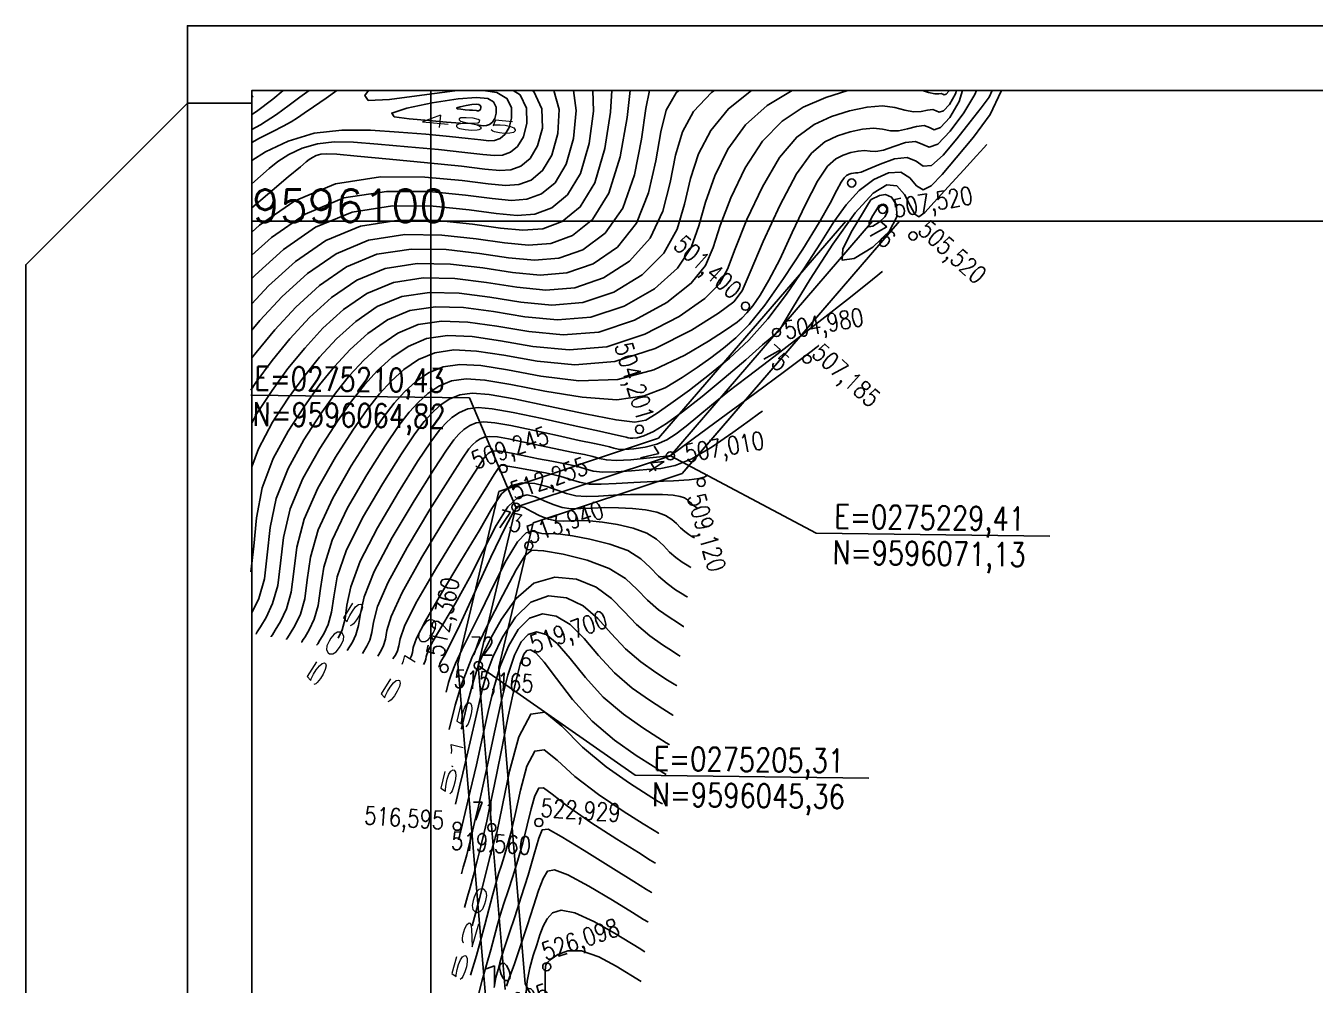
# Model space of a CAD drawing. Header units: millimetres. Extents: x 276147 to 291056, y 9594849 to 9609891.
# Drawn here: x 277713.1 to 277871.6, y 9607391.1 to 9607509.1 of the extents above; entities that cross this region are included whole.
import ezdxf
from ezdxf.enums import TextEntityAlignment as Align

# ---------------------------------------------------------------- set-up
doc = ezdxf.new("R2010")
doc.units = ezdxf.units.MM
doc.header["$LTSCALE"] = 10
doc.linetypes.add('CONTINUO', pattern=[0])
for name, color, linetype in [('2000-Top_malha_coord', 2, 'Continuous'), ('500-dim1', 6, 'Continuous'), ('Curvas mestras', 30, 'Continuous'), ('Curvas simples', 9, 'Continuous'), ('Curvas texto', 2, 'Continuous'), ('LINHA02', 8, 'Continuous'), ('TEXTO-PAPEL', 7, 'Continuous'), ('TEXTO02', 3, 'Continuous'), ('Top_malha_coord', 8, 'Continuous')]:
    doc.layers.add(name, color=color, linetype=linetype)
doc.styles.add('r80', font='romans.shx')
doc.styles.add('ROMANS', font='romans.shx', dxfattribs={"width": 0.8, "height": 4})
doc.styles.add('SIMPLEX', font='simplex', dxfattribs={"height": 0.2})

msp = doc.modelspace()

# ---------------------------------------------------------------- linework, layer by layer
at = {"layer": '500-dim1', "ltscale": 0.1, "elevation": -100}
for points in [[(277732.96, 9607273.18), (278046.68, 9607273.18), (278046.68, 9607509.07), (277732.96, 9607509.07)], [(277740.9, 9607281.12), (278038.74, 9607281.12), (278038.74, 9607501.12), (277740.9, 9607501.12)]]:
    msp.add_lwpolyline(points, close=True, dxfattribs=at)
msp.add_lwpolyline([(277732.96, 9607273.18), (277713.1, 9607273.18), (277713.1, 9607479.68), (277732.96, 9607499.54), (277740.9, 9607499.54)], dxfattribs=at)
at = {"layer": 'Curvas mestras', "linetype": 'CONTINUO'}
for points in [[(277793.37, 9607501.12, -90), (277793.04, 9607500.83, -90), (277791.82, 9607498.71, -90), (277791.14, 9607496.02, -90), (277790.53, 9607492.47, -90), (277789.65, 9607488.51, -90), (277788.15, 9607484.79, -90), (277785.81, 9607481.84, -90), (277782.84, 9607479.8, -90), (277779.6, 9607478.67, -90), (277776.32, 9607478.4, -90), (277772.94, 9607478.73, -90), (277769.29, 9607479.29, -90), (277765.3, 9607479.76, -90), (277761.2, 9607479.84, -90), (277757.27, 9607479.24, -90), (277753.77, 9607477.79, -90), (277750.69, 9607475.66, -90), (277747.96, 9607473.18, -90), (277745.54, 9607470.57, -90), (277743.37, 9607467.91, -90), (277741.38, 9607465.21, -90), (277740.76, 9607464.27, -90)], [(277780.43, 9607501.12, -95), (277780.76, 9607498.66, -95), (277780.43, 9607495.21, -95), (277779.53, 9607492.03, -95), (277778.16, 9607489.77, -95), (277776.48, 9607488.39, -95), (277774.67, 9607487.73, -95), (277772.78, 9607487.59, -95), (277770.43, 9607487.81, -95), (277767.15, 9607488.24, -95), (277762.66, 9607488.67, -95), (277757.44, 9607488.7, -95), (277752.18, 9607487.89, -95), (277747.45, 9607485.92, -95), (277743.29, 9607483.05, -95), (277740.9, 9607480.87, -95)], [(277751.34, 9607501.12, -100), (277750.03, 9607500.15, -100), (277748.45, 9607499.1, -100), (277747.31, 9607498.32, -100), (277746.48, 9607497.75, -100), (277745.71, 9607497.26, -100), (277744.73, 9607496.73, -100), (277743.47, 9607496.08, -100), (277741.84, 9607495.24, -100), (277740.9, 9607494.72, -100)], [(277827.5, 9607501.12, -85), (277827.37, 9607500.68, -85), (277826.61, 9607499.4, -85), (277825.88, 9607498.61, -85), (277825.37, 9607498.43, -85), (277824.99, 9607498.59, -85), (277824.57, 9607498.77, -85), (277823.94, 9607498.71, -85), (277823.14, 9607498.54, -85), (277822.21, 9607498.49, -85), (277821.16, 9607498.71, -85), (277819.91, 9607499.03, -85), (277818.38, 9607499.21, -85), (277816.49, 9607499.07, -85), (277814.35, 9607498.61, -85), (277812.14, 9607497.9, -85), (277809.98, 9607496.92, -85), (277807.86, 9607495.37, -85), (277805.75, 9607492.87, -85), (277803.64, 9607489.27, -85), (277801.74, 9607485.23, -85), (277800.29, 9607481.64, -85), (277799.36, 9607479.15, -85), (277798.37, 9607477.35, -85), (277796.56, 9607475.55, -85), (277793.4, 9607473.33, -85), (277789.2, 9607471.13, -85), (277784.53, 9607469.6, -85), (277779.87, 9607469.22, -85), (277775.44, 9607469.64, -85), (277771.43, 9607470.34, -85), (277767.95, 9607470.85, -85), (277764.95, 9607470.98, -85), (277762.36, 9607470.6, -85), (277760.09, 9607469.65, -85), (277758.08, 9607468.28, -85), (277756.32, 9607466.66, -85), (277754.72, 9607464.93, -85), (277753.12, 9607462.9, -85), (277751.32, 9607460.34, -85), (277749.23, 9607457.09, -85), (277747.17, 9607453.42, -85), (277745.59, 9607449.67, -85), (277744.77, 9607446.15, -85), (277744.41, 9607442.99, -85), (277744.08, 9607440.26, -85), (277743.44, 9607438.02, -85), (277742.64, 9607436.31, -85), (277741.94, 9607435.15, -85), (277741.55, 9607434.54, -85), (277741.41, 9607434.32, -85), (277741.39, 9607434.29, -85)], [(277766.54, 9607497.08, -100), (277764.82, 9607497.23, -100), (277762.65, 9607497.4, -100), (277760.23, 9607497.61, -100), (277758.39, 9607497.89, -100), (277758.09, 9607498.33, -100), (277759.93, 9607498.95, -100), (277763.05, 9607499.6, -100), (277766.23, 9607500.08, -100), (277768.5, 9607500.26, -100), (277769.87, 9607500.12, -100), (277770.59, 9607499.71, -100), (277770.9, 9607499.07, -100), (277770.92, 9607498.34, -100), (277770.74, 9607497.68, -100), (277770.46, 9607497.22, -100), (277770.11, 9607496.93, -100), (277769.74, 9607496.8, -100), (277769.37, 9607496.76, -100), (277769.05, 9607496.8, -100), (277768.81, 9607496.84, -100), (277768.68, 9607496.87, -100), (277768.63, 9607496.88, -100), (277768.62, 9607496.89, -100)], [(277751.49, 9607433.78, -80), (277751.97, 9607434.8, -80), (277752.35, 9607436.13, -80), (277752.58, 9607437.82, -80), (277753.04, 9607440.09, -80), (277754.19, 9607443.24, -80), (277756.31, 9607447.35, -80), (277758.9, 9607451.73, -80), (277761.26, 9607455.47, -80), (277762.88, 9607457.89, -80), (277763.9, 9607459.29, -80), (277764.67, 9607460.15, -80), (277765.48, 9607460.89, -80), (277766.4, 9607461.52, -80), (277767.45, 9607461.96, -80), (277768.69, 9607462.12, -80), (277770.42, 9607461.98, -80), (277773, 9607461.52, -80), (277776.55, 9607460.78, -80), (277780.39, 9607459.93, -80), (277783.62, 9607459.21, -80), (277785.59, 9607458.78, -80), (277786.52, 9607458.58, -80), (277786.9, 9607458.49, -80), (277787.13, 9607458.42, -80), (277787.37, 9607458.37, -80), (277787.72, 9607458.35, -80), (277788.26, 9607458.4, -80), (277789.08, 9607458.64, -80), (277790.25, 9607459.19, -80), (277791.83, 9607460.16, -80), (277793.82, 9607461.59, -80), (277796.23, 9607463.47, -80), (277798.95, 9607465.74, -80), (277801.59, 9607468.01, -80), (277803.66, 9607469.82, -80), (277804.83, 9607470.83, -80), (277805.31, 9607471.24, -80), (277805.47, 9607471.38, -80), (277805.61, 9607471.49, -80), (277805.74, 9607471.59, -80), (277805.8, 9607471.66, -80), (277805.83, 9607471.75, -80), (277806.18, 9607472.43, -80), (277807.32, 9607474.36, -80), (277809.5, 9607477.91, -80), (277812.29, 9607482.21, -80), (277815.04, 9607486.05, -80), (277817.25, 9607488.49, -80), (277818.91, 9607489.51, -80), (277820.14, 9607489.37, -80), (277821.08, 9607488.34, -80), (277821.79, 9607486.98, -80), (277822.36, 9607485.9, -80), (277822.88, 9607485.58, -80), (277823.59, 9607486.09, -80), (277824.75, 9607487.37, -80), (277826.47, 9607489.28, -80), (277828.38, 9607491.37, -80), (277829.96, 9607493.09, -80), (277830.84, 9607494.05, -80), (277831.16, 9607494.41, -80), (277831.21, 9607494.46, -80)], [(277760.34, 9607431.26, -75), (277760.49, 9607431.58, -75), (277760.62, 9607432.01, -75), (277760.73, 9607432.61, -75), (277761.14, 9607433.76, -75), (277762.22, 9607435.91, -75), (277764.19, 9607439.29, -75), (277766.59, 9607443.26, -75), (277768.81, 9607446.97, -75), (277770.39, 9607449.72, -75), (277771.56, 9607451.5, -75), (277772.71, 9607452.49, -75), (277774.12, 9607452.85, -75), (277775.68, 9607452.77, -75), (277777.16, 9607452.43, -75), (277778.42, 9607451.98, -75), (277779.55, 9607451.57, -75), (277780.69, 9607451.28, -75), (277781.99, 9607451.19, -75), (277783.51, 9607451.24, -75), (277785.32, 9607451.35, -75), (277787.41, 9607451.42, -75), (277789.52, 9607451.45, -75), (277791.35, 9607451.42, -75), (277792.66, 9607451.34, -75), (277793.52, 9607451.2, -75), (277794.07, 9607451.02, -75), (277794.43, 9607450.79, -75), (277794.69, 9607450.55, -75), (277794.92, 9607450.31, -75), (277795.16, 9607450.1, -75), (277795.4, 9607449.93, -75), (277795.58, 9607449.81, -75), (277795.68, 9607449.75, -75), (277795.72, 9607449.73, -75), (277795.73, 9607449.73, -75)], [(277766.62, 9607422.56, -70), (277766.64, 9607422.65, -70), (277767.41, 9607425.81, -70), (277768.16, 9607428.65, -70), (277768.77, 9607430.6, -70), (277769.39, 9607432.06, -70), (277770.26, 9607433.75, -70), (277771.56, 9607436.09, -70), (277773.32, 9607438.59, -70), (277775.53, 9607440.51, -70), (277778.12, 9607441.28, -70), (277780.8, 9607441.02, -70), (277783.21, 9607440.04, -70), (277785.1, 9607438.64, -70), (277786.65, 9607437.04, -70), (277788.15, 9607435.45, -70), (277789.78, 9607434.05, -70), (277791.36, 9607432.93, -70), (277792.58, 9607432.15, -70), (277793.26, 9607431.73, -70), (277793.51, 9607431.57, -70), (277793.54, 9607431.55, -70)], [(277767.95, 9607398.38, -65), (277768.38, 9607399.91, -65), (277768.88, 9607401.77, -65), (277769.41, 9607403.85, -65), (277769.91, 9607405.85, -65), (277770.31, 9607407.47, -65), (277770.57, 9607408.48, -65), (277770.73, 9607409.04, -65), (277770.85, 9607409.4, -65), (277770.98, 9607409.87, -65), (277771.23, 9607411.01, -65), (277771.73, 9607413.44, -65), (277772.56, 9607417.4, -65), (277773.72, 9607421.62, -65), (277775.17, 9607424.44, -65), (277776.9, 9607424.66, -65), (277778.99, 9607422.94, -65), (277781.51, 9607420.38, -65), (277784.44, 9607417.94, -65), (277787.32, 9607415.92, -65), (277789.59, 9607414.48, -65), (277790.83, 9607413.7, -65), (277791.29, 9607413.42, -65), (277791.36, 9607413.38, -65)], [(277765.52, 9607417.96, -70), (277765.54, 9607418.05, -70)], [(277776.7, 9607373.09, -60), (277776.56, 9607373.94, -60), (277776.27, 9607375.63, -60), (277775.81, 9607378.34, -60), (277775.28, 9607381.62, -60), (277774.84, 9607384.86, -60), (277774.59, 9607387.56, -60), (277774.56, 9607389.76, -60), (277774.72, 9607391.61, -60), (277775.05, 9607393.25, -60), (277775.47, 9607394.73, -60), (277775.9, 9607396.06, -60), (277776.29, 9607397.27, -60), (277776.7, 9607398.34, -60), (277777.18, 9607399.26, -60), (277777.85, 9607399.99, -60), (277778.91, 9607400.31, -60), (277780.57, 9607399.99, -60), (277782.91, 9607398.92, -60), (277785.45, 9607397.49, -60), (277787.53, 9607396.22, -60), (277788.69, 9607395.51, -60), (277789.11, 9607395.24, -60), (277789.17, 9607395.2, -60)]]:
    msp.add_polyline3d(points, dxfattribs=at)
at = {"layer": 'Curvas simples', "linetype": 'CONTINUO'}
for points in [[(277807.29, 9607501.12, -87), (277804.24, 9607499.28, -87), (277801.55, 9607496.87, -87), (277799.4, 9607493.89, -87), (277797.77, 9607490.62, -87), (277796.63, 9607487.39, -87), (277795.83, 9607484.48, -87), (277794.88, 9607481.81, -87), (277793.2, 9607479.25, -87), (277790.36, 9607476.74, -87), (277786.66, 9607474.6, -87), (277782.56, 9607473.23, -87), (277778.45, 9607472.89, -87), (277774.44, 9607473.28, -87), (277770.58, 9607473.92, -87), (277766.89, 9607474.41, -87), (277763.45, 9607474.52, -87), (277760.32, 9607474.06, -87), (277757.56, 9607472.91, -87), (277755.13, 9607471.23, -87), (277752.98, 9607469.27, -87), (277751.05, 9607467.18, -87), (277749.22, 9607464.9, -87), (277747.34, 9607462.29, -87), (277745.36, 9607459.24, -87), (277743.52, 9607455.84, -87), (277742.15, 9607452.24, -87), (277741.46, 9607448.58, -87), (277741.15, 9607445.06, -87), (277740.77, 9607441.91, -87)], [(277814.12, 9607501.12, -86), (277811.43, 9607500.26, -86), (277808.66, 9607499.04, -86), (277806.05, 9607497.32, -86), (277803.65, 9607494.87, -86), (277801.52, 9607491.58, -86), (277799.76, 9607487.92, -86), (277798.46, 9607484.52, -86), (277797.6, 9607481.82, -86), (277796.63, 9607479.58, -86), (277794.88, 9607477.4, -86), (277791.88, 9607475.04, -86), (277787.93, 9607472.86, -86), (277783.54, 9607471.41, -86), (277779.16, 9607471.05, -86), (277774.94, 9607471.46, -86), (277771, 9607472.13, -86), (277767.42, 9607472.63, -86), (277764.2, 9607472.75, -86), (277761.34, 9607472.33, -86), (277758.82, 9607471.28, -86), (277756.6, 9607469.75, -86), (277754.65, 9607467.96, -86), (277752.89, 9607466.06, -86), (277751.17, 9607463.9, -86), (277749.33, 9607461.31, -86), (277747.29, 9607458.16, -86), (277745.35, 9607454.63, -86), (277743.87, 9607450.95, -86), (277743.12, 9607447.36, -86), (277742.78, 9607444.02, -86), (277742.43, 9607441.08, -86), (277741.73, 9607438.66, -86), (277740.9, 9607436.87, -86)], [(277802.29, 9607501.12, -88), (277799.45, 9607498.86, -88), (277797.28, 9607496.2, -88), (277795.79, 9607493.31, -88), (277794.8, 9607490.27, -88), (277794.06, 9607487.14, -88), (277793.14, 9607484.04, -88), (277791.51, 9607481.1, -88), (277788.84, 9607478.44, -88), (277785.39, 9607476.33, -88), (277781.57, 9607475.04, -88), (277777.74, 9607474.73, -88), (277773.94, 9607475.09, -88), (277770.15, 9607475.71, -88), (277766.36, 9607476.2, -88), (277762.7, 9607476.29, -88), (277759.31, 9607475.79, -88), (277756.3, 9607474.53, -88), (277753.65, 9607472.71, -88), (277751.31, 9607470.57, -88), (277749.21, 9607468.31, -88), (277747.27, 9607465.91, -88), (277745.36, 9607463.26, -88), (277743.43, 9607460.31, -88), (277741.69, 9607457.05, -88), (277740.9, 9607454.84, -88)], [(277797.73, 9607501.12, -89), (277797.36, 9607500.86, -89), (277795.16, 9607498.51, -89), (277793.81, 9607496.01, -89), (277792.97, 9607493.14, -89), (277792.3, 9607489.8, -89), (277791.39, 9607486.28, -89), (277789.83, 9607482.94, -89), (277787.32, 9607480.14, -89), (277784.12, 9607478.06, -89), (277780.58, 9607476.85, -89), (277777.03, 9607476.57, -89), (277773.44, 9607476.91, -89), (277769.72, 9607477.5, -89), (277765.83, 9607477.98, -89), (277761.95, 9607478.07, -89), (277758.29, 9607477.52, -89), (277755.03, 9607476.16, -89), (277752.17, 9607474.19, -89), (277749.63, 9607471.87, -89), (277747.38, 9607469.44, -89), (277745.32, 9607466.91, -89), (277743.37, 9607464.24, -89), (277741.49, 9607461.38, -89), (277740.9, 9607460.25, -89)], [(277789.77, 9607501.12, -91), (277789.3, 9607498.89, -91), (277788.76, 9607495.13, -91), (277787.9, 9607490.74, -91), (277786.47, 9607486.64, -91), (277784.29, 9607483.55, -91), (277781.57, 9607481.53, -91), (277778.61, 9607480.48, -91), (277775.61, 9607480.24, -91), (277772.44, 9607480.55, -91), (277768.86, 9607481.08, -91), (277764.78, 9607481.54, -91), (277760.45, 9607481.61, -91), (277756.25, 9607480.97, -91), (277752.5, 9607479.41, -91), (277749.21, 9607477.14, -91), (277746.29, 9607474.48, -91), (277743.71, 9607471.7, -91), (277741.42, 9607468.91, -91), (277740.9, 9607468.22, -91)], [(277787.4, 9607501.12, -92), (277787, 9607497.79, -92), (277786.16, 9607492.97, -92), (277784.78, 9607488.48, -92), (277782.77, 9607485.25, -92), (277780.3, 9607483.27, -92), (277777.63, 9607482.29, -92), (277774.9, 9607482.08, -92), (277771.94, 9607482.36, -92), (277768.44, 9607482.87, -92), (277764.25, 9607483.33, -92), (277759.7, 9607483.39, -92), (277755.24, 9607482.7, -92), (277751.24, 9607481.04, -92), (277747.73, 9607478.62, -92), (277744.62, 9607475.78, -92), (277741.87, 9607472.83, -92), (277740.9, 9607471.65, -92)], [(277785.13, 9607501.12, -93), (277784.97, 9607498.46, -93), (277784.28, 9607493.96, -93), (277783.04, 9607489.77, -93), (277781.24, 9607486.79, -93), (277779.03, 9607484.98, -93), (277776.64, 9607484.1, -93), (277774.19, 9607483.92, -93), (277771.43, 9607484.18, -93), (277768.01, 9607484.66, -93), (277763.72, 9607485.11, -93), (277758.94, 9607485.16, -93), (277754.22, 9607484.43, -93), (277749.98, 9607482.66, -93), (277746.25, 9607480.1, -93), (277742.95, 9607477.08, -93), (277740.9, 9607474.88, -93)], [(277782.8, 9607501.12, -94), (277782.86, 9607498.56, -94), (277782.35, 9607494.58, -94), (277781.28, 9607490.9, -94), (277779.7, 9607488.28, -94), (277777.76, 9607486.69, -94), (277775.65, 9607485.92, -94), (277773.48, 9607485.75, -94), (277770.93, 9607486, -94), (277767.58, 9607486.45, -94), (277763.19, 9607486.89, -94), (277758.19, 9607486.93, -94), (277753.2, 9607486.16, -94), (277748.71, 9607484.29, -94), (277744.77, 9607481.57, -94), (277741.28, 9607478.39, -94), (277740.9, 9607477.98, -94)], [(277778.01, 9607501.12, -96), (277778.65, 9607498.77, -96), (277778.51, 9607495.84, -96), (277777.77, 9607493.16, -96), (277776.62, 9607491.26, -96), (277775.21, 9607490.1, -96), (277773.68, 9607489.54, -96), (277772.07, 9607489.43, -96), (277769.93, 9607489.63, -96), (277766.73, 9607490.03, -96), (277762.13, 9607490.46, -96), (277756.69, 9607490.48, -96), (277751.17, 9607489.62, -96), (277746.19, 9607487.54, -96), (277741.81, 9607484.53, -96), (277740.9, 9607483.7, -96)], [(277775.34, 9607501.12, -97), (277775.56, 9607500.98, -97), (277776.54, 9607498.87, -97), (277776.59, 9607496.47, -97), (277776.01, 9607494.29, -97), (277775.08, 9607492.75, -97), (277773.93, 9607491.81, -97), (277772.7, 9607491.36, -97), (277771.37, 9607491.26, -97), (277769.53, 9607491.44, -97), (277766.65, 9607491.79, -97), (277762.46, 9607492.23, -97), (277757.82, 9607492.68, -97), (277753.83, 9607493.05, -97), (277751.33, 9607493.26, -97), (277750.03, 9607493.33, -97), (277749.35, 9607493.27, -97), (277748.81, 9607493.1, -97), (277748.33, 9607492.88, -97), (277747.93, 9607492.63, -97), (277747.56, 9607492.33, -97), (277746.85, 9607491.73, -97), (277745.36, 9607490.48, -97), (277742.8, 9607488.33, -97), (277740.9, 9607486.67, -97)], [(277773, 9607501.12, -98), (277773.87, 9607500.56, -98), (277774.65, 9607498.94, -98), (277774.7, 9607497.09, -98), (277774.26, 9607495.42, -98), (277773.54, 9607494.24, -98), (277772.66, 9607493.52, -98), (277771.71, 9607493.17, -98), (277770.69, 9607493.1, -98), (277769.28, 9607493.23, -98), (277767.07, 9607493.5, -98), (277763.83, 9607493.84, -98), (277760.04, 9607494.2, -98), (277756.39, 9607494.52, -98), (277753.4, 9607494.75, -98), (277750.99, 9607494.79, -98), (277748.94, 9607494.56, -98), (277747.09, 9607494, -98), (277745.45, 9607493.22, -98), (277744.09, 9607492.36, -98), (277743.01, 9607491.52, -98), (277741.97, 9607490.58, -98), (277740.9, 9607489.62, -98)], [(277769.33, 9607501.12, -99), (277771, 9607500.88, -99), (277772.23, 9607500.13, -99), (277772.78, 9607499, -99), (277772.81, 9607497.72, -99), (277772.5, 9607496.55, -99), (277772, 9607495.73, -99), (277771.39, 9607495.22, -99), (277770.72, 9607494.98, -99), (277770.02, 9607494.93, -99), (277769.03, 9607495.03, -99), (277767.49, 9607495.21, -99), (277765.19, 9607495.46, -99), (277762.27, 9607495.73, -99), (277758.96, 9607496, -99), (277755.47, 9607496.24, -99), (277751.95, 9607496.25, -99), (277748.54, 9607495.85, -99), (277745.37, 9607494.89, -99), (277742.56, 9607493.56, -99), (277740.9, 9607492.51, -99)], [(277747.95, 9607501.12, -101), (277747.93, 9607501.1, -101), (277746.79, 9607500.27, -101), (277745.49, 9607499.29, -101), (277743.93, 9607498.15, -101), (277741.93, 9607496.88, -101), (277740.9, 9607496.32, -101)], [(277744.75, 9607501.12, -102), (277743.46, 9607500.05, -102), (277741.46, 9607498.53, -102), (277740.9, 9607498.16, -102)], [(277828.24, 9607501.12, -84), (277827.82, 9607499.75, -84), (277826.66, 9607497.77, -84), (277825.53, 9607496.57, -84), (277824.76, 9607496.28, -84), (277824.18, 9607496.54, -84), (277823.52, 9607496.81, -84), (277822.58, 9607496.7, -84), (277821.47, 9607496.38, -84), (277820.35, 9607496.13, -84), (277819.36, 9607496.16, -84), (277818.39, 9607496.34, -84), (277817.28, 9607496.47, -84), (277815.94, 9607496.36, -84), (277814.42, 9607496.04, -84), (277812.85, 9607495.53, -84), (277811.3, 9607494.8, -84), (277809.68, 9607493.42, -84), (277807.84, 9607490.88, -84), (277805.76, 9607486.95, -84), (277803.72, 9607482.53, -84), (277802.12, 9607478.77, -84), (277801.13, 9607476.49, -84), (277800.12, 9607475.11, -84), (277798.25, 9607473.71, -84), (277794.91, 9607471.63, -84), (277790.47, 9607469.39, -84), (277785.51, 9607467.79, -84), (277780.58, 9607467.38, -84), (277775.95, 9607467.83, -84), (277771.86, 9607468.55, -84), (277768.48, 9607469.07, -84), (277765.71, 9607469.2, -84), (277763.38, 9607468.87, -84), (277761.35, 9607468.03, -84), (277759.56, 9607466.8, -84), (277757.99, 9607465.36, -84), (277756.56, 9607463.8, -84), (277755.07, 9607461.9, -84), (277753.31, 9607459.36, -84), (277751.16, 9607456.02, -84), (277749, 9607452.2, -84), (277747.31, 9607448.38, -84), (277746.42, 9607444.94, -84), (277746.05, 9607441.96, -84), (277745.73, 9607439.43, -84), (277745.14, 9607437.38, -84), (277744.41, 9607435.81, -84), (277743.77, 9607434.74, -84), (277743.41, 9607434.18, -84), (277743.28, 9607433.97, -84), (277743.26, 9607433.94, -84)], [(277829.94, 9607501.12, -83), (277829.74, 9607500.6, -83), (277828.41, 9607498.36, -83), (277826.73, 9607496.09, -83), (277825.19, 9607494.52, -83), (277824.14, 9607494.14, -83), (277823.36, 9607494.48, -83), (277822.47, 9607494.84, -83), (277821.22, 9607494.7, -83), (277819.79, 9607494.22, -83), (277818.5, 9607493.78, -83), (277817.56, 9607493.62, -83), (277816.86, 9607493.66, -83), (277816.18, 9607493.72, -83), (277815.39, 9607493.66, -83), (277814.49, 9607493.47, -83), (277813.56, 9607493.17, -83), (277812.64, 9607492.72, -83), (277811.63, 9607491.79, -83), (277810.41, 9607489.98, -83), (277808.93, 9607487.09, -83), (277807.31, 9607483.63, -83), (277805.76, 9607480.34, -83), (277804.43, 9607477.78, -83), (277803.34, 9607475.93, -83), (277802.44, 9607474.64, -83), (277801.72, 9607473.75, -83), (277801.1, 9607473.12, -83), (277800.53, 9607472.64, -83), (277799.89, 9607472.16, -83), (277798.84, 9607471.46, -83), (277797, 9607470.28, -83), (277794.09, 9607468.55, -83), (277790.28, 9607466.77, -83), (277785.85, 9607465.57, -83), (277781.09, 9607465.42, -83), (277776.42, 9607465.99, -83), (277772.29, 9607466.76, -83), (277769.01, 9607467.29, -83), (277766.46, 9607467.43, -83), (277764.39, 9607467.14, -83), (277762.61, 9607466.4, -83), (277761.04, 9607465.32, -83), (277759.66, 9607464.06, -83), (277758.39, 9607462.67, -83), (277757.02, 9607460.9, -83), (277755.3, 9607458.39, -83), (277753.1, 9607454.95, -83), (277750.83, 9607450.99, -83), (277749.03, 9607447.09, -83), (277748.08, 9607443.73, -83), (277747.68, 9607440.92, -83), (277747.39, 9607438.61, -83), (277746.85, 9607436.73, -83), (277746.18, 9607435.3, -83), (277745.6, 9607434.33, -83), (277745.27, 9607433.82, -83), (277745.15, 9607433.63, -83), (277745.13, 9607433.6, -83)], [(277831.89, 9607501.12, -82), (277831.49, 9607500.3, -82), (277830.52, 9607498.97, -82), (277829.17, 9607497.27, -82), (277827.54, 9607495.15, -82), (277825.86, 9607493.15, -82), (277824.43, 9607491.9, -82), (277823.4, 9607491.82, -82), (277822.52, 9607492.4, -82), (277821.42, 9607492.88, -82), (277819.85, 9607492.69, -82), (277818.12, 9607492.07, -82), (277816.65, 9607491.42, -82), (277815.77, 9607491.07, -82), (277815.33, 9607490.97, -82), (277815.09, 9607490.98, -82), (277814.84, 9607490.96, -82), (277814.56, 9607490.9, -82), (277814.28, 9607490.81, -82), (277813.99, 9607490.67, -82), (277813.67, 9607490.38, -82), (277813.3, 9607489.82, -82), (277812.79, 9607488.85, -82), (277811.96, 9607487.27, -82), (277810.6, 9607484.87, -82), (277808.6, 9607481.59, -82), (277806.24, 9607477.98, -82), (277803.94, 9607474.72, -82), (277802.01, 9607472.34, -82), (277800.36, 9607470.68, -82), (277798.84, 9607469.41, -82), (277797.28, 9607468.22, -82), (277795.61, 9607467.04, -82), (277793.79, 9607465.81, -82), (277791.7, 9607464.56, -82), (277789.12, 9607463.55, -82), (277785.75, 9607463.09, -82), (277781.48, 9607463.39, -82), (277776.88, 9607464.15, -82), (277772.71, 9607464.97, -82), (277769.54, 9607465.5, -82), (277767.21, 9607465.66, -82), (277765.41, 9607465.41, -82), (277763.88, 9607464.77, -82), (277762.52, 9607463.84, -82), (277761.33, 9607462.75, -82), (277760.23, 9607461.54, -82), (277758.97, 9607459.9, -82), (277757.29, 9607457.42, -82), (277755.03, 9607453.87, -82), (277752.65, 9607449.78, -82), (277750.75, 9607445.81, -82), (277749.73, 9607442.51, -82), (277749.32, 9607439.89, -82), (277749.04, 9607437.78, -82), (277748.55, 9607436.09, -82), (277747.95, 9607434.79, -82), (277747.42, 9607433.92, -82), (277747.13, 9607433.46, -82), (277747.02, 9607433.28, -82), (277747, 9607433.26, -82)], [(277832.98, 9607501.12, -81), (277832.97, 9607501.04, -81), (277831.62, 9607498.15, -81), (277829.58, 9607495.36, -81), (277827.45, 9607492.84, -81), (277825.71, 9607490.78, -81), (277824.39, 9607489.38, -81), (277823.39, 9607488.9, -81), (277822.59, 9607489.4, -81), (277821.76, 9607490.36, -81), (277820.66, 9607491.07, -81), (277819.12, 9607490.98, -81), (277817.32, 9607490.16, -81), (277815.53, 9607488.81, -81), (277813.94, 9607487.07, -81), (277812.42, 9607484.94, -81), (277810.76, 9607482.34, -81), (277808.8, 9607479.3, -81), (277806.61, 9607476.07, -81), (277804.3, 9607473.02, -81), (277801.96, 9607470.41, -81), (277799.58, 9607468.18, -81), (277797.15, 9607466.17, -81), (277794.67, 9607464.28, -81), (277792.39, 9607462.62, -81), (277790.58, 9607461.34, -81), (277789.32, 9607460.57, -81), (277787.96, 9607460.33, -81), (277785.65, 9607460.61, -81), (277781.87, 9607461.35, -81), (277777.35, 9607462.31, -81), (277773.14, 9607463.18, -81), (277770.06, 9607463.72, -81), (277767.96, 9607463.89, -81), (277766.43, 9607463.68, -81), (277765.14, 9607463.15, -81), (277764, 9607462.37, -81), (277763, 9607461.45, -81), (277762.06, 9607460.41, -81), (277760.92, 9607458.9, -81), (277759.28, 9607456.44, -81), (277756.97, 9607452.8, -81), (277754.48, 9607448.56, -81), (277752.47, 9607444.52, -81), (277751.38, 9607441.3, -81), (277750.95, 9607438.85, -81), (277750.69, 9607436.96, -81), (277750.26, 9607435.45, -81), (277749.72, 9607434.29, -81), (277749.25, 9607433.51, -81), (277748.99, 9607433.09, -81), (277748.89, 9607432.94, -81), (277748.87, 9607432.92, -81)], [(277755.23, 9607501.12, -99), (277754.78, 9607500.5, -99), (277755.2, 9607499.89, -99), (277757.8, 9607500, -99), (277761.76, 9607500.53, -99), (277765.82, 9607501.05, -99), (277767.55, 9607501.12, -99)], [(277826.62, 9607501.12, -86), (277826.56, 9607501.02, -86), (277826.22, 9607500.66, -86), (277825.99, 9607500.57, -86), (277825.81, 9607500.65, -86), (277825.61, 9607500.73, -86), (277825.31, 9607500.71, -86), (277824.82, 9607500.7, -86), (277824.06, 9607500.85, -86), (277823.31, 9607501.12, -86)], [(277741.05, 9607500.43, -103), (277740.9, 9607500.3, -103)], [(277752.62, 9607432.24, -79), (277753.26, 9607433.28, -79), (277753.67, 9607434.16, -79), (277754, 9607435.31, -79), (277754.22, 9607436.78, -79), (277754.69, 9607438.87, -79), (277755.91, 9607441.95, -79), (277758.14, 9607446.14, -79), (277760.84, 9607450.66, -79), (277763.25, 9607454.49, -79), (277764.83, 9607456.89, -79), (277765.73, 9607458.16, -79), (277766.34, 9607458.84, -79), (277766.96, 9607459.41, -79), (277767.67, 9607459.9, -79), (277768.46, 9607460.23, -79), (277769.41, 9607460.35, -79), (277770.74, 9607460.24, -79), (277772.71, 9607459.9, -79), (277775.43, 9607459.33, -79), (277778.44, 9607458.67, -79), (277781.12, 9607458.08, -79), (277782.98, 9607457.69, -79), (277784.14, 9607457.46, -79), (277784.86, 9607457.29, -79), (277785.37, 9607457.14, -79), (277785.92, 9607457.02, -79), (277786.7, 9607456.98, -79), (277787.85, 9607457.05, -79), (277789.24, 9607457.26, -79), (277790.64, 9607457.62, -79), (277791.88, 9607458.16, -79), (277793.05, 9607458.9, -79), (277794.28, 9607459.85, -79), (277795.7, 9607461.02, -79), (277797.38, 9607462.42, -79), (277799.39, 9607464.04, -79), (277801.76, 9607465.87, -79), (277804.5, 9607467.95, -79), (277807.6, 9607470.32, -79), (277810.94, 9607472.93, -79), (277814.09, 9607475.42, -79), (277816.51, 9607477.35, -79), (277817.83, 9607478.41, -79), (277818.32, 9607478.8, -79), (277818.39, 9607478.85, -79)], [(277754.49, 9607431.89, -78), (277755.03, 9607432.77, -78), (277755.38, 9607433.51, -78), (277755.65, 9607434.48, -78), (277755.85, 9607435.75, -78), (277756.34, 9607437.66, -78), (277757.63, 9607440.66, -78), (277759.96, 9607444.93, -78), (277762.77, 9607449.58, -78), (277765.24, 9607453.52, -78), (277766.78, 9607455.89, -78), (277767.57, 9607457.03, -78), (277768.02, 9607457.54, -78), (277768.44, 9607457.93, -78), (277768.93, 9607458.27, -78), (277769.48, 9607458.5, -78), (277770.14, 9607458.58, -78), (277771.06, 9607458.51, -78), (277772.42, 9607458.27, -78), (277774.32, 9607457.87, -78), (277776.5, 9607457.4, -78), (277778.61, 9607456.95, -78), (277780.37, 9607456.61, -78), (277781.76, 9607456.34, -78), (277782.81, 9607456.1, -78), (277783.62, 9607455.86, -78), (277784.46, 9607455.68, -78), (277785.67, 9607455.61, -78), (277787.45, 9607455.7, -78), (277789.41, 9607455.88, -78), (277791.03, 9607456.06, -78), (277791.94, 9607456.16, -78), (277792.28, 9607456.21, -78), (277792.34, 9607456.22, -78), (277792.46, 9607456.31, -78), (277793.18, 9607456.84, -78), (277795.11, 9607458.27, -78), (277798.57, 9607460.82, -78), (277802.7, 9607463.86, -78), (277806.35, 9607466.56, -78), (277808.65, 9607468.28, -78), (277809.79, 9607469.15, -78), (277810.26, 9607469.52, -78), (277810.47, 9607469.68, -78), (277810.54, 9607469.74, -78), (277810.56, 9607469.75, -78)], [(277756.36, 9607431.55, -77), (277756.8, 9607432.27, -77), (277757.08, 9607432.87, -77), (277757.31, 9607433.66, -77), (277757.48, 9607434.71, -77), (277758, 9607436.45, -77), (277759.35, 9607439.38, -77), (277761.79, 9607443.71, -77), (277764.7, 9607448.51, -77), (277767.23, 9607452.54, -77), (277768.73, 9607454.89, -77), (277769.4, 9607455.9, -77), (277769.69, 9607456.24, -77), (277769.92, 9607456.46, -77), (277770.19, 9607456.64, -77), (277770.5, 9607456.77, -77), (277770.86, 9607456.82, -77), (277771.37, 9607456.78, -77), (277772.13, 9607456.64, -77), (277773.2, 9607456.42, -77), (277774.55, 9607456.14, -77), (277776.1, 9607455.83, -77), (277777.76, 9607455.52, -77), (277779.38, 9607455.21, -77), (277780.77, 9607454.9, -77), (277781.84, 9607454.58, -77), (277782.82, 9607454.31, -77), (277784.02, 9607454.16, -77), (277785.65, 9607454.2, -77), (277787.55, 9607454.33, -77), (277789.45, 9607454.49, -77), (277791.17, 9607454.63, -77), (277792.92, 9607454.98, -77), (277794.98, 9607455.82, -77), (277797.48, 9607457.3, -77), (277800.02, 9607459.04, -77), (277802.04, 9607460.52, -77), (277803.16, 9607461.34, -77), (277803.57, 9607461.65, -77), (277803.63, 9607461.69, -77)], [(277758.23, 9607431.21, -76), (277758.57, 9607431.76, -76), (277758.79, 9607432.23, -76), (277758.96, 9607432.84, -76), (277759.12, 9607433.68, -76), (277759.65, 9607435.24, -76), (277761.06, 9607438.09, -76), (277763.62, 9607442.5, -76), (277766.64, 9607447.44, -76), (277769.22, 9607451.57, -76), (277770.68, 9607453.89, -76), (277771.24, 9607454.77, -76), (277771.36, 9607454.94, -76), (277771.4, 9607454.98, -76), (277771.46, 9607455.02, -76), (277771.52, 9607455.04, -76), (277771.59, 9607455.05, -76), (277771.69, 9607455.04, -76), (277771.84, 9607455.02, -76), (277772.08, 9607454.97, -76), (277772.6, 9607454.87, -76), (277773.59, 9607454.7, -76), (277775.15, 9607454.44, -76), (277776.99, 9607454.09, -76), (277778.72, 9607453.7, -76), (277780.06, 9607453.29, -76), (277781.17, 9607452.94, -76), (277782.35, 9607452.72, -76), (277783.83, 9607452.69, -76), (277785.66, 9607452.79, -76), (277787.84, 9607452.92, -76), (277790.29, 9607453.02, -76), (277792.69, 9607453.11, -76), (277794.64, 9607453.22, -76), (277795.86, 9607453.39, -76), (277796.48, 9607453.58, -76), (277796.75, 9607453.74, -76), (277796.87, 9607453.83, -76), (277796.91, 9607453.86, -76), (277796.92, 9607453.86, -76)], [(277761.97, 9607430.53, -74), (277762.11, 9607430.75, -74), (277762.2, 9607430.94, -74), (277762.27, 9607431.19, -74), (277762.33, 9607431.53, -74), (277762.57, 9607432.19, -74), (277763.19, 9607433.43, -74), (277764.35, 9607435.43, -74), (277765.9, 9607438.08, -74), (277767.62, 9607441.19, -74), (277769.32, 9607444.52, -74), (277770.92, 9607447.61, -74), (277772.36, 9607449.93, -74), (277773.6, 9607451.11, -74), (277774.71, 9607451.38, -74), (277775.76, 9607451.13, -74), (277776.83, 9607450.67, -74), (277777.92, 9607450.19, -74), (277779.02, 9607449.83, -74), (277780.13, 9607449.68, -74), (277781.32, 9607449.7, -74), (277782.68, 9607449.77, -74), (277784.26, 9607449.82, -74), (277785.96, 9607449.81, -74), (277787.66, 9607449.73, -74), (277789.25, 9607449.54, -74), (277790.64, 9607449.25, -74), (277791.74, 9607448.85, -74), (277792.52, 9607448.37, -74), (277793.08, 9607447.85, -74), (277793.56, 9607447.34, -74), (277794.09, 9607446.89, -74), (277794.59, 9607446.53, -74), (277794.98, 9607446.28, -74), (277795.2, 9607446.15, -74), (277795.28, 9607446.1, -74), (277795.29, 9607446.09, -74)], [(277763.84, 9607430.19, -73), (277763.88, 9607430.25, -73), (277763.9, 9607430.3, -73), (277763.92, 9607430.36, -73), (277763.94, 9607430.45, -73), (277764, 9607430.63, -73), (277764.17, 9607430.96, -73), (277764.51, 9607431.57, -73), (277765.21, 9607432.9, -73), (277766.43, 9607435.42, -73), (277768.25, 9607439.33, -73), (277770.27, 9607443.71, -73), (277772, 9607447.36, -73), (277773.08, 9607449.37, -73), (277773.73, 9607450, -73), (277774.36, 9607449.83, -73), (277775.24, 9607449.36, -73), (277776.3, 9607448.82, -73), (277777.36, 9607448.39, -73), (277778.28, 9607448.18, -73), (277779.14, 9607448.15, -73), (277780.04, 9607448.19, -73), (277781.11, 9607448.22, -73), (277782.4, 9607448.18, -73), (277783.97, 9607448.03, -73), (277785.84, 9607447.74, -73), (277787.76, 9607447.29, -73), (277789.42, 9607446.69, -73), (277790.61, 9607445.95, -73), (277791.46, 9607445.15, -73), (277792.21, 9607444.36, -73), (277793.01, 9607443.68, -73), (277793.78, 9607443.13, -73), (277794.38, 9607442.75, -73), (277794.71, 9607442.54, -73), (277794.84, 9607442.47, -73), (277794.85, 9607442.46, -73)], [(277764.76, 9607427.13, -72), (277765.05, 9607428.3, -72), (277765.37, 9607429.31, -72), (277765.9, 9607430.65, -72), (277766.7, 9607432.33, -72), (277767.76, 9607434.45, -72), (277769.08, 9607437.1, -72), (277770.58, 9607440.23, -72), (277772.13, 9607443.3, -72), (277773.52, 9607445.63, -72), (277774.61, 9607446.73, -72), (277775.43, 9607446.92, -72), (277776.04, 9607446.74, -72), (277776.53, 9607446.62, -72), (277776.96, 9607446.59, -72), (277777.4, 9607446.61, -72), (277777.95, 9607446.62, -72), (277778.83, 9607446.55, -72), (277780.29, 9607446.34, -72), (277782.43, 9607445.94, -72), (277784.88, 9607445.34, -72), (277787.09, 9607444.53, -72), (277788.7, 9607443.53, -72), (277789.85, 9607442.45, -72), (277790.86, 9607441.39, -72), (277791.93, 9607440.47, -72), (277792.97, 9607439.73, -72), (277793.78, 9607439.21, -72), (277794.23, 9607438.94, -72), (277794.39, 9607438.84, -72), (277794.42, 9607438.82, -72)], [(277765.14, 9607422.54, -71), (277765.88, 9607425.54, -71), (277766.66, 9607428.06, -71), (277767.94, 9607431.34, -71), (277769.77, 9607435.21, -71), (277771.74, 9607439.06, -71), (277773.39, 9607442.15, -71), (277774.42, 9607443.91, -71), (277775.31, 9607444.57, -71), (277776.75, 9607444.51, -71), (277779.16, 9607444.08, -71), (277782.09, 9607443.36, -71), (277784.81, 9607442.35, -71), (277786.8, 9607441.11, -71), (277788.24, 9607439.75, -71), (277789.5, 9607438.42, -71), (277790.86, 9607437.26, -71), (277792.16, 9607436.33, -71), (277793.18, 9607435.68, -71), (277793.74, 9607435.33, -71), (277793.95, 9607435.2, -71), (277793.98, 9607435.19, -71)], [(277765.9, 9607413.37, -69), (277766.4, 9607415.49, -69), (277766.8, 9607417.18, -69), (277767.29, 9607419.25, -69), (277767.83, 9607421.54, -69), (277768.38, 9607423.86, -69), (277768.86, 9607425.98, -69), (277769.27, 9607427.76, -69), (277769.75, 9607429.46, -69), (277770.51, 9607431.44, -69), (277771.69, 9607433.88, -69), (277773.28, 9607436.34, -69), (277775.19, 9607438.2, -69), (277777.34, 9607438.97, -69), (277779.54, 9607438.74, -69), (277781.61, 9607437.74, -69), (277783.4, 9607436.18, -69), (277785.06, 9607434.33, -69), (277786.79, 9607432.47, -69), (277788.7, 9607430.84, -69), (277790.55, 9607429.53, -69), (277791.98, 9607428.61, -69), (277792.77, 9607428.12, -69), (277793.06, 9607427.94, -69), (277793.1, 9607427.92, -69)], [(277766.27, 9607408.96, -68), (277766.34, 9607409.19, -68), (277766.39, 9607409.38, -68), (277766.46, 9607409.63, -68), (277766.55, 9607409.99, -68), (277766.74, 9607410.78, -68), (277767.11, 9607412.35, -68), (277767.72, 9607414.94, -68), (277768.48, 9607418.19, -68), (277769.24, 9607421.6, -68), (277769.94, 9607424.77, -68), (277770.63, 9607427.67, -68), (277771.42, 9607430.34, -68), (277772.42, 9607432.79, -68), (277773.62, 9607434.83, -68), (277775.03, 9607436.21, -68), (277776.6, 9607436.76, -68), (277778.29, 9607436.48, -68), (277780.01, 9607435.43, -68), (277781.71, 9607433.72, -68), (277783.48, 9607431.63, -68), (277785.44, 9607429.5, -68), (277787.63, 9607427.63, -68), (277789.74, 9607426.13, -68), (277791.38, 9607425.08, -68), (277792.29, 9607424.52, -68), (277792.62, 9607424.31, -68), (277792.67, 9607424.28, -68)], [(277766.64, 9607404.8, -67), (277766.87, 9607405.59, -67), (277767.06, 9607406.25, -67), (277767.29, 9607407.12, -67), (277767.56, 9607408.18, -67), (277767.88, 9607409.5, -67), (277768.27, 9607411.11, -67), (277768.73, 9607413.1, -67), (277769.29, 9607415.55, -67), (277769.95, 9607418.58, -67), (277770.7, 9607422.19, -67), (277771.51, 9607425.92, -67), (277772.34, 9607429.23, -67), (277773.15, 9607431.69, -67), (277773.97, 9607433.31, -67), (277774.86, 9607434.23, -67), (277775.87, 9607434.55, -67), (277777.04, 9607434.22, -67), (277778.4, 9607433.12, -67), (277780.01, 9607431.25, -67), (277781.89, 9607428.92, -67), (277784.08, 9607426.53, -67), (277786.55, 9607424.42, -67), (277788.93, 9607422.73, -67), (277790.78, 9607421.54, -67), (277791.8, 9607420.91, -67), (277792.18, 9607420.68, -67), (277792.23, 9607420.65, -67)], [(277767.02, 9607400.64, -66), (277767.41, 9607401.99, -66), (277767.73, 9607403.13, -66), (277768.13, 9607404.61, -66), (277768.57, 9607406.37, -66), (277769.02, 9607408.21, -66), (277769.42, 9607409.87, -66), (277769.75, 9607411.25, -66), (277770.11, 9607412.92, -66), (277770.66, 9607415.57, -66), (277771.47, 9607419.6, -66), (277772.4, 9607424.18, -66), (277773.26, 9607428.13, -66), (277773.87, 9607430.59, -66), (277774.32, 9607431.79, -66), (277774.7, 9607432.25, -66), (277775.14, 9607432.34, -66), (277775.79, 9607431.95, -66), (277776.8, 9607430.81, -66), (277778.31, 9607428.79, -66), (277780.3, 9607426.22, -66), (277782.73, 9607423.56, -66), (277785.47, 9607421.21, -66), (277788.12, 9607419.33, -66), (277790.19, 9607418.01, -66), (277791.32, 9607417.31, -66), (277791.73, 9607417.05, -66), (277791.79, 9607417.01, -66)], [(277767.76, 9607392.32, -64), (277768.48, 9607394.76, -64), (277768.99, 9607396.56, -64), (277769.54, 9607398.53, -64), (277770.03, 9607400.41, -64), (277770.47, 9607402.12, -64), (277770.86, 9607403.59, -64), (277771.22, 9607404.8, -64), (277771.56, 9607405.87, -64), (277771.9, 9607406.94, -64), (277772.27, 9607408.18, -64), (277772.71, 9607409.81, -64), (277773.23, 9607412.1, -64), (277773.89, 9607415.09, -64), (277774.69, 9607418.01, -64), (277775.65, 9607419.89, -64), (277776.82, 9607420.02, -64), (277778.4, 9607418.76, -64), (277780.59, 9607416.74, -64), (277783.49, 9607414.53, -64), (277786.53, 9607412.49, -64), (277788.99, 9607410.94, -64), (277790.35, 9607410.1, -64), (277790.85, 9607409.79, -64), (277790.92, 9607409.74, -64)], [(277768.8, 9607390.12, -63), (277769.21, 9607391.72, -63), (277769.73, 9607393.6, -63), (277770.25, 9607395.45, -63), (277770.67, 9607397.02, -63), (277771.04, 9607398.39, -63), (277771.42, 9607399.71, -63), (277771.87, 9607401.13, -63), (277772.39, 9607402.7, -63), (277772.96, 9607404.48, -63), (277773.57, 9607406.48, -63), (277774.18, 9607408.62, -63), (277774.74, 9607410.77, -63), (277775.22, 9607412.78, -63), (277775.66, 9607414.4, -63), (277776.14, 9607415.33, -63), (277776.74, 9607415.37, -63), (277777.8, 9607414.57, -63), (277779.68, 9607413.09, -63), (277782.54, 9607411.12, -63), (277785.73, 9607409.07, -63), (277788.39, 9607407.41, -63), (277789.86, 9607406.49, -63), (277790.4, 9607406.16, -63), (277790.48, 9607406.11, -63)], [(277770.67, 9607390.82, -62), (277770.89, 9607392.05, -62), (277771.14, 9607393.01, -62), (277771.36, 9607393.83, -62), (277771.61, 9607394.69, -62), (277771.97, 9607395.84, -62), (277772.52, 9607397.45, -62), (277773.21, 9607399.51, -62), (277774, 9607401.95, -62), (277774.83, 9607404.63, -62), (277775.59, 9607407.19, -62), (277776.17, 9607409.18, -62), (277776.58, 9607410.22, -62), (277777.29, 9607410.28, -62), (277778.89, 9607409.37, -62), (277781.71, 9607407.64, -62), (277785.01, 9607405.6, -62), (277787.82, 9607403.86, -62), (277789.39, 9607402.88, -62), (277789.96, 9607402.52, -62), (277790.05, 9607402.47, -62)], [(277772.18, 9607390.99, -61), (277772.53, 9607391.96, -61), (277773.15, 9607393.74, -61), (277773.95, 9607396.05, -61), (277774.78, 9607398.52, -61), (277775.51, 9607400.81, -61), (277776.13, 9607402.75, -61), (277776.68, 9607404.22, -61), (277777.22, 9607405.1, -61), (277778.1, 9607405.29, -61), (277779.73, 9607404.68, -61), (277782.31, 9607403.28, -61), (277785.23, 9607401.54, -61), (277787.67, 9607400.04, -61), (277789.04, 9607399.19, -61), (277789.54, 9607398.88, -61), (277789.61, 9607398.84, -61)], [(277788.73, 9607391.57, -59), (277785.67, 9607393.44, -59), (277783.52, 9607394.57, -59), (277781.41, 9607395.31, -59), (277779.72, 9607395.33, -59), (277778.49, 9607394.87, -59), (277777.69, 9607394.31, -59), (277777.26, 9607393.93, -59), (277777.08, 9607393.73, -59), (277777.02, 9607393.6, -59), (277776.99, 9607393.41, -59), (277776.95, 9607392.78, -59), (277776.93, 9607391.28, -59), (277776.93, 9607388.64, -59)]]:
    msp.add_polyline3d(points, dxfattribs=at)
for points in [[(277768.5, 9607498.63, -101), (277768.01, 9607498.67, -101), (277767.62, 9607498.71, -101), (277767.12, 9607498.75, -101), (277766.56, 9607498.8, -101), (277766.13, 9607498.86, -101), (277766.07, 9607498.96, -101), (277766.49, 9607499.11, -101), (277767.21, 9607499.25, -101), (277767.94, 9607499.37, -101), (277768.47, 9607499.41, -101), (277768.78, 9607499.38, -101), (277768.95, 9607499.28, -101), (277769.02, 9607499.13, -101), (277769.02, 9607498.97, -101), (277768.98, 9607498.81, -101), (277768.92, 9607498.71, -101), (277768.84, 9607498.64, -101), (277768.75, 9607498.61, -101), (277768.67, 9607498.6, -101), (277768.59, 9607498.61, -101), (277768.54, 9607498.62, -101), (277768.51, 9607498.63, -101), (277768.5, 9607498.63, -101), (277768.5, 9607498.63, -101)], [(277816.99, 9607487.71, -79), (277818.03, 9607488.2, -79), (277818.77, 9607488.32, -79), (277819.52, 9607488.01, -79), (277820.1, 9607487.07, -79), (277820.14, 9607485.59, -79), (277819.23, 9607483.76, -79), (277817.21, 9607481.85, -79), (277814.92, 9607480.45, -79), (277813.44, 9607480.24, -79), (277813.53, 9607481.63, -79), (277814.65, 9607483.88, -79), (277815.92, 9607486, -79), (277816.67, 9607487.21, -79), (277816.95, 9607487.65, -79), (277816.99, 9607487.71, -79)], [(277817.92, 9607486.92, -78), (277818.28, 9607487.08, -78), (277818.53, 9607487.12, -78), (277818.79, 9607487.02, -78), (277818.99, 9607486.7, -78), (277819, 9607486.19, -78), (277818.69, 9607485.57, -78), (277818, 9607484.91, -78), (277817.22, 9607484.43, -78), (277816.71, 9607484.36, -78), (277816.74, 9607484.84, -78), (277817.12, 9607485.61, -78), (277817.56, 9607486.33, -78), (277817.82, 9607486.74, -78), (277817.91, 9607486.9, -78), (277817.92, 9607486.92, -78)]]:
    msp.add_polyline3d(points, close=True, dxfattribs=at)
at = {"layer": 'LINHA02'}
for p, q in [((277740.75, 9607463.66, -585), (277767.63, 9607463.33, -585)), ((277767.63, 9607463.33, -585), (277773.34, 9607449.87, -585)), ((277810.23, 9607446.68, -585), (277792.32, 9607456.18, -585)), ((277810.23, 9607446.68, -585), (277838.94, 9607446.32, -585)), ((277788.01, 9607416.92, -585), (277768.72, 9607430.41, -585)), ((277788.01, 9607416.92, -585), (277816.72, 9607416.56, -585))]:
    msp.add_line(p, q, dxfattribs=at)
at = {"layer": 'TEXTO-PAPEL', "color": 7, "linetype": 'Continuous'}
for p, q in [((277792.32, 9607456.18, -585), (277817.17, 9607485.05, -585)), ((277794.22, 9607454.55, -585), (277820.47, 9607485.05, -585)), ((277773.34, 9607449.87, -585), (277792.32, 9607456.18, -585)), ((277768.72, 9607430.41, -585), (277773.34, 9607449.87, -585)), ((277772.04, 9607390.56, -585), (277768.72, 9607430.41, -585))]:
    msp.add_line(p, q, dxfattribs=at)
for centre in [(277814.6, 9607489.74, -585), (277818.41, 9607486.5, -585), (277822.15, 9607483.22, -585), (277801.55, 9607474.59, -585), (277805.36, 9607471.35, -585), (277809.11, 9607468.07, -585), (277788.53, 9607459.45, -585), (277792.32, 9607456.18, -585), (277771.77, 9607454.62, -585), (277796.11, 9607452.92, -585), (277773.34, 9607449.87, -585), (277774.92, 9607445.13, -585), (277768.72, 9607430.41, -585), (277774.59, 9607430.86, -585), (277764.52, 9607430.06, -585), (277766.12, 9607410.64, -585), (277770.38, 9607410.48, -585), (277776.16, 9607411.1, -585), (277777.13, 9607393.36, -585)]:
    msp.add_circle(centre, 0.5, dxfattribs=at)
at = {"layer": 'Top_malha_coord'}
for p, q in [((277762.9, 9607281.12, -585), (277762.9, 9607501.12, -585)), ((277740.9, 9607485.05, -585), (278038.74, 9607485.05, -585))]:
    msp.add_line(p, q, dxfattribs=at)
at = {"layer": 'Top_malha_coord', "color": 6}
for p, q in [((277790.88, 9607458.34, -585), (277813.87, 9607485.05, -585)), ((277793.77, 9607454.03, -585), (277820.47, 9607485.05, -585)), ((277771.23, 9607451.8, -585), (277790.88, 9607458.34, -585)), ((277775.45, 9607447.94, -585), (277793.77, 9607454.03, -585)), ((277766.2, 9607430.6, -585), (277771.23, 9607451.8, -585)), ((277771.25, 9607430.22, -585), (277775.45, 9607447.94, -585)), ((277769.59, 9607389.85, -585), (277766.2, 9607430.6, -585)), ((277774.49, 9607391.27, -585), (277771.25, 9607430.22, -585)), ((277783.57, 9607373.83, -585), (277774.49, 9607391.27, -585))]:
    msp.add_line(p, q, dxfattribs=at)

# ---------------------------------------------------------------- texts
at = {"style": 'ROMANS', "width": 0.8}
for s, p in [('E=0275210,43', (277741.22, 9607467.19, -585)), ('N=9596064,82', (277741.01, 9607462.78, -585)), ('E=0275229,41', (277812.52, 9607450.19, -585)), ('N=9596071,13', (277812.31, 9607445.78, -585)), ('E=0275205,31', (277790.3, 9607420.43, -585)), ('N=9596045,36', (277790.09, 9607416.02, -585))]:
    msp.add_text(s, height=2.9046, rotation=359.2617, dxfattribs=at).set_placement(p, align=Align.TOP_LEFT)
at = {"layer": '2000-Top_malha_coord', "style": 'r80'}
msp.add_text('9596100', height=4, dxfattribs=at).set_placement((277740.9, 9607483.72, -585), align=Align.BOTTOM_LEFT)
at = {"layer": 'Curvas texto', "style": 'SIMPLEX'}
for s, rotation, width, p, p2 in [('485', 354.777, 3.299405, (277761.18, 9607496.81, -100), (277773.85, 9607495.66, -100)), ('505', 58.3374, 3.299405, (277748.42, 9607427.37, -80), (277755.1, 9607438.2, -80)), ('510', 58.3374, 3.563358, (277757.52, 9607425.25, -75), (277764.2, 9607436.09, -75)), ('515', 76.5776, 3.563357, (277765.33, 9607413.94, -70), (277768.28, 9607426.32, -70)), ('520', 73.6528, 3.299405, (277766.59, 9607391.11, -65), (277770.18, 9607403.33, -65))]:
    msp.add_text(s, height=1.5, rotation=rotation, dxfattribs=dict(at, width=width)).set_placement(p, p2, align=Align.FIT)
at = {"layer": 'TEXTO02', "style": 'ROMANS', "width": 0.8}
for s, rotation, p in [('507,520', 9.9254, (277819.55, 9607487.66, -585)), ('76', 318.1648, (277817.95, 9607485.21, -585)), ('505,520', 318.1648, (277824.05, 9607485.35, -585)), ('501,400', 318.1648, (277794, 9607483.51, -585)), ('504,980', 9.9254, (277806.14, 9607472.69, -585)), ('504,201', 286.8022, (277787.54, 9607470.38, -585)), ('75', 318.1648, (277804.9, 9607470.06, -585)), ('507,185', 318.1648, (277811.01, 9607470.19, -585)), ('509,245', 19.5929, (277767.62, 9607456.57, -585)), ('507,010', 9.9254, (277793.92, 9607457.53, -585)), ('74', 303.1197, (277790.2, 9607457.57, -585)), ('512,255', 19.5929, (277772.41, 9607452.81, -585)), ('509,120', 286.1129, (277796.48, 9607451.79, -585)), ('513,940', 19.5929, (277774.35, 9607447.42, -585)), ('73', 345.1486, (277771.42, 9607449.59, -585)), ('512,360', 78.4651, (277762.31, 9607431.78, -585)), ('519,700', 19.5929, (277774.8, 9607433.96, -585)), ('72', 358.8486, (277767.68, 9607433.93, -585)), ('515,165', 356.2329, (277765.79, 9607429.9, -585)), ('71', 358.8486, (277767.92, 9607413.61, -585)), ('522,929', 356.2329, (277776.46, 9607414.03, -585)), ('516,595', 356.2329, (277754.79, 9607413.1, -585)), ('519,560', 356.2329, (277765.46, 9607409.98, -585)), ('526,098', 18.9826, (277776.27, 9607396.18, -585)), ('70', 18.9826, (277769.48, 9607393.04, -585)), ('524,005', 18.9826, (277767.7, 9607388.19, -585))]:
    msp.add_text(s, height=2.207, rotation=rotation, dxfattribs=at).set_placement(p, align=Align.TOP_LEFT)

doc.saveas('drawing.dxf')
